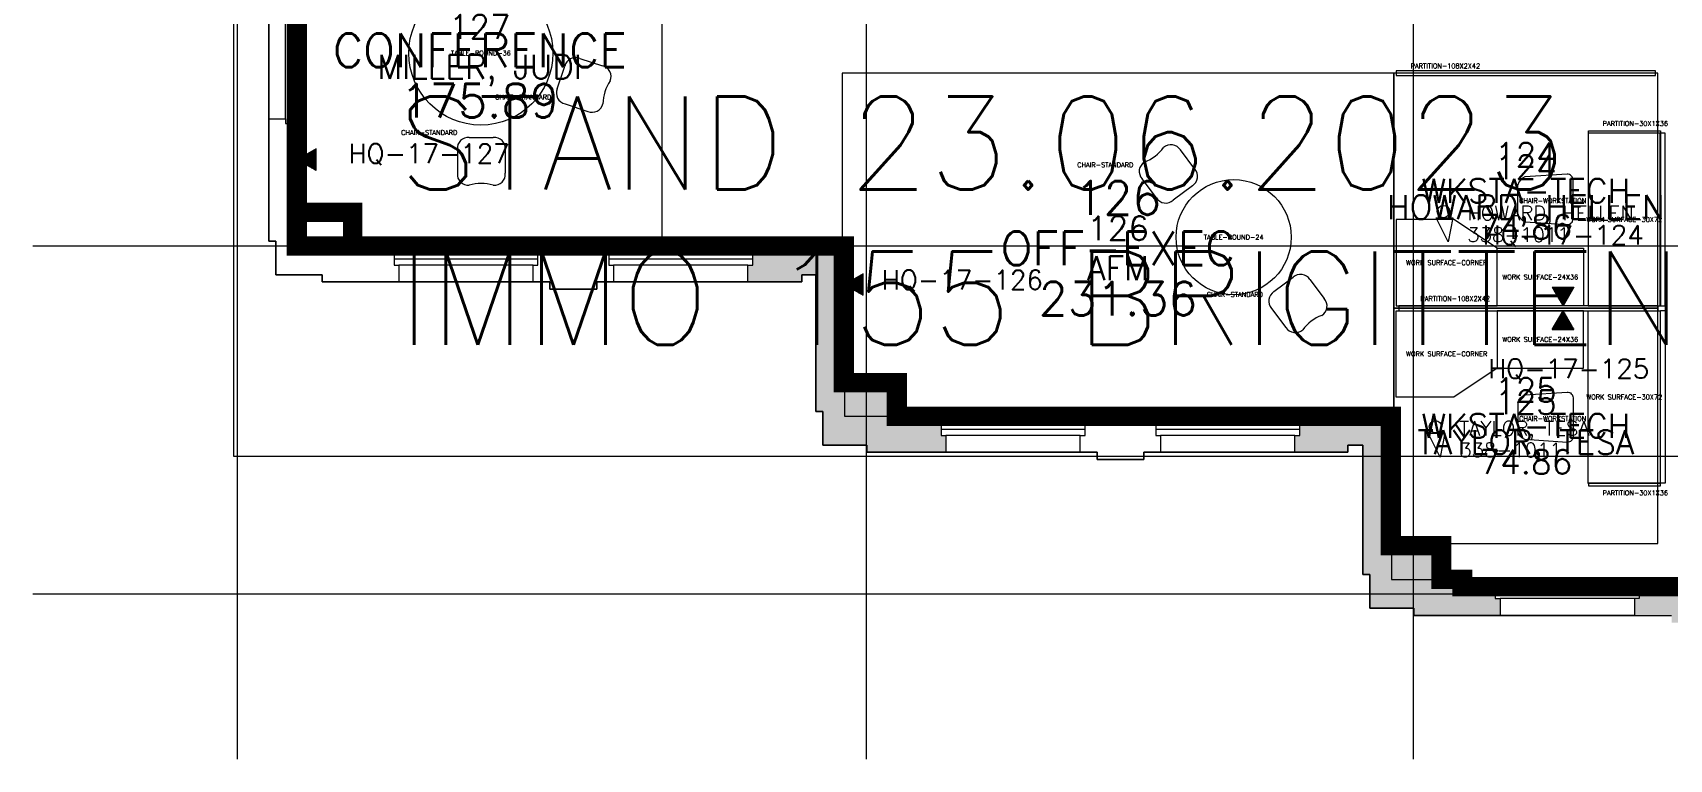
# Model space of a CAD drawing. Extents: x -90 to 4351, y -312 to 2865.
# Drawn here: x -48 to 634, y -312 to -9 of the extents above; entities that cross this region are included whole.
import ezdxf
from ezdxf.enums import TextEntityAlignment as Align

# ---------------------------------------------------------------- set-up
doc = ezdxf.new("R2010")
doc.units = 0
doc.header["$LTSCALE"] = 120
doc.header["$MEASUREMENT"] = 0
doc.layers.get('0').update_dxf_attribs({"linetype": 'CONTINUOUS'})
for name, color, linetype in [('Added', 3, 'CONTINUOUS'), ('Deleted', 1, 'CONTINUOUS'), ('PL', 82, 'CONTINUOUS')]:
    doc.layers.add(name, color=color, linetype=linetype)
doc.styles.add('ASSETTEXT', font='simplex.shx')
doc.styles.get("Standard").update_dxf_attribs({"font": 'simplex.shx'})

# ---------------------------------------------------------------- blocks, each defined once
blk = doc.blocks.new('WNH')
for p, q in [((-2, 5), (58, 5)), ((-2, 2.5), (58, 2.5)), ((0, 0), (56, 0))]:
    blk.add_line(p, q)
at = {"layer": 'PL'}
blk.add_line((0, -7), (56, -7), dxfattribs=at)
blk = doc.blocks.new('SC')
for p, q in [((0.026902, 14.947733), (0.026902, 5)), ((5, 19.947733), (15, 19.947733)), ((20, 14.947733), (20, 5))]:
    blk.add_line(p, q)
for centre, radius, start, end in [((4.607986, 15.364468), 4.6, 85.111302, 185.197803), ((15.419135, 15.366868), 4.6, 354.772172, 95.227828), ((4.607986, 4.583266), 4.6, 174.802197, 274.888698), ((10.051231, -16.983642), 17.718889, 73.849775, 106.563395), ((15.419135, 4.580865), 4.6, 264.772172, 5.227828)]:
    blk.add_arc(centre, radius, start, end)
blk = doc.blocks.new('RTBL5')
blk.add_circle((0, 0), 30)
blk = doc.blocks.new('RTBL4')
blk.add_circle((23.630505, 24.796866), 24)
blk = doc.blocks.new('CWSURF')
blk.add_lwpolyline([(24, 36), (0, 36), (0, 0), (42, 0), (42, 24)], close=True)
blk = doc.blocks.new('CHAIR')
blk.add_lwpolyline([(-6.087272, 11.499599, 0.234283), (-9.327464, 8.599554), (-10.501149, -9.063947, 0.418572), (-8.101414, -11.4996), (8.101414, -11.4996, 0.418572), (10.501149, -9.063947), (9.327464, 8.599554, 0.234283), (6.087272, 11.499599, 0.234283)], format="xyb")
blk.add_lwpolyline([(-6.087273, 11.4996), (6.087273, 11.4996)])
blk = doc.blocks.new('UNIT')
blk.add_lwpolyline([(0, 0), (1, 0), (1, 1), (0, 1)], close=True)
blk = doc.blocks.new('WSURF')
for p, q in [((0, 1), (0, 0)), ((1, 1), (0, 1)), ((1, 0), (1, 1)), ((0, 0), (1, 0))]:
    blk.add_line(p, q)
blk = doc.blocks.new('PERSON')
blk.add_lwpolyline([(-8, 0), (-13, 10), (-6, 10), (-8, 0)])
blk.add_circle((-9.918655, 12.655), 2.586836)
blk = doc.blocks.new('OUTLETW')
for p, q in [((7.79, 4.5), (0, 0)), ((7.79, -4.5), (0, 0)), ((0.19, 0.11), (7.79, 0.11)), ((0.57, 0.33), (7.79, 0.33)), ((0.95, 0.55), (7.79, 0.55)), ((1.33, 0.77), (7.79, 0.77)), ((1.72, 0.99), (7.79, 0.99)), ((2.1, 1.21), (7.79, 1.21)), ((2.48, 1.43), (7.79, 1.43)), ((2.86, 1.65), (7.79, 1.65)), ((3.24, 1.87), (7.79, 1.87)), ((3.62, 2.09), (7.79, 2.09)), ((4, 2.31), (7.79, 2.31)), ((4.38, 2.53), (7.79, 2.53)), ((4.76, 2.75), (7.79, 2.75)), ((5.15, 2.97), (7.79, 2.97)), ((5.53, 3.19), (7.79, 3.19)), ((5.91, 3.41), (7.79, 3.41)), ((6.29, 3.63), (7.79, 3.63)), ((6.67, 3.85), (7.79, 3.85)), ((7.05, 4.07), (7.79, 4.07)), ((7.43, 4.29), (7.79, 4.29)), ((7.79, -4.5), (7.79, 4.5)), ((0.19, -0.11), (7.79, -0.11)), ((0.57, -0.33), (7.79, -0.33)), ((0.95, -0.55), (7.79, -0.55)), ((1.33, -0.77), (7.79, -0.77)), ((1.72, -0.99), (7.79, -0.99)), ((2.1, -1.21), (7.79, -1.21)), ((2.48, -1.43), (7.79, -1.43)), ((2.86, -1.65), (7.79, -1.65)), ((3.24, -1.87), (7.79, -1.87)), ((3.62, -2.09), (7.79, -2.09)), ((4, -2.31), (7.79, -2.31)), ((4.38, -2.53), (7.79, -2.53)), ((4.76, -2.75), (7.79, -2.75)), ((5.15, -2.97), (7.79, -2.97)), ((5.53, -3.19), (7.79, -3.19)), ((5.91, -3.41), (7.79, -3.41)), ((6.29, -3.63), (7.79, -3.63)), ((6.67, -3.85), (7.79, -3.85)), ((7.05, -4.07), (7.79, -4.07)), ((7.43, -4.29), (7.79, -4.29))]:
    blk.add_line(p, q)
blk = doc.blocks.new('PART')
for p, q in [((1, 2), (0, 2)), ((0, 2), (0, 0)), ((1, 0), (1, 2)), ((0, 0), (1, 0))]:
    blk.add_line(p, q)

msp = doc.modelspace()

# ---------------------------------------------------------------- hatches: boundary and pattern name
at = {"layer": 'Deleted'}
for points in [[(321.2, -169.02), (321.2, -172.02), (330.7, -172.02), (330.7, -177.02), (332.7, -177.02), (332.7, -184.02), (299.7, -184.02), (299.7, -181.02), (281.45, -181.02), (281.45, -167.02), (278.45, -167.02), (278.45, -110.02), (272.7, -110.02), (272.7, -113.02), (250.2, -113.02), (250.2, -106.02), (252.2, -106.02), (252.2, -101.02), (259.45, -101.02), (259.45, -98.02), (290.45, -98.02), (290.45, -155.02), (312.45, -155.02), (312.45, -169.02)], [(486.95, -169.02), (518.45, -169.02), (518.45, -223.02), (539.45, -223.02), (539.45, -237.02), (548.2, -237.02), (548.2, -240.02), (561.7, -240.02), (561.7, -245.02), (563.7, -245.02), (563.7, -252.02), (527.7, -252.02), (527.7, -249.02), (509.45, -249.02), (509.45, -235.02), (506.45, -235.02), (506.45, -181.02), (500.2, -181.02), (500.2, -184.02), (478.2, -184.02), (478.2, -177.02), (480.2, -177.02), (480.2, -172.02), (486.95, -172.02)]]:
    msp.add_hatch(color=256, dxfattribs=at).paths.add_polyline_path(points)
h = msp.add_hatch(color=256, dxfattribs=at)
h.paths.add_polyline_path([(655.7, -243.02), (655.7, -240.02), (621.7, -240.02), (621.7, -245.02), (619.7, -245.02), (619.7, -252.02), (635.2, -252.02), (635.2, -255.02), (671.2, -255.02), (671.2, -248.02), (669.2, -248.02), (669.2, -243.02)])
h.paths.add_polyline_path([(769.45, -243.02), (769.45, -223.02), (741.45, -223.02), (741.45, -243.02), (729.2, -243.02), (729.2, -248.02), (727.2, -248.02), (727.2, -255.02), (741.45, -255.02), (741.45, -258.02), (769.45, -258.02), (769.45, -255.02), (783.7, -255.02), (783.7, -248.02), (781.7, -248.02), (781.7, -243.02)])

# ---------------------------------------------------------------- linework, layer by layer
at = {"layer": 'Added'}
msp.add_lwpolyline([(35.82, -185.65), (4350.51, -185.65), (4350.51, 2865.44), (35.82, 2865.44)], close=True, dxfattribs=at)
at = {"layer": 'Deleted'}
for p, q in [((37.37, 744), (37.37, -312)), ((299.45, 744), (299.45, -312)), ((527.45, 744), (527.45, -312)), ((62.45, 12.98), (62.45, -47.02)), ((50.45, -96.02), (50.45, -45.02)), ((50.45, -45.02), (57.45, -45.02)), ((50.45, -96.02), (50.45, -45.02)), ((50.45, -45.02), (57.45, -45.02)), ((57.45, -45.02), (57.45, -47.02)), ((57.45, -45.02), (57.45, -47.02)), ((57.45, -47.02), (62.45, -47.02)), ((57.45, -47.02), (62.45, -47.02)), ((62.45, -47.02), (62.45, -84.02)), ((62.45, -47.02), (62.45, -84.02)), ((62.45, -84.02), (85.45, -84.02)), ((62.45, -84.02), (85.45, -84.02)), ((85.45, -84.02), (85.45, -98.02)), ((85.45, -84.02), (85.45, -98.02)), ((-47.89, -98), (1566.19, -98)), ((53.45, -96.02), (50.45, -96.02)), ((53.45, -96.02), (50.45, -96.02)), ((53.45, -110.02), (53.45, -96.02)), ((53.45, -110.02), (53.45, -96.02)), ((85.45, -98.02), (94.2, -98.02)), ((85.45, -98.02), (94.2, -98.02)), ((94.2, -98.02), (94.2, -101.02)), ((94.2, -98.02), (94.2, -101.02)), ((94.2, -101.02), (102.7, -101.02)), ((94.2, -101.02), (102.7, -101.02)), ((102.7, -101.02), (162.7, -101.02)), ((102.7, -101.02), (102.7, -106.02)), ((102.7, -101.02), (102.7, -106.02)), ((162.7, -106.02), (162.7, -101.02)), ((162.7, -101.02), (192.2, -101.02)), ((162.7, -106.02), (162.7, -101.02)), ((162.7, -101.02), (192.2, -101.02)), ((192.2, -101.02), (252.2, -101.02)), ((192.2, -101.02), (192.2, -106.02)), ((192.2, -101.02), (192.2, -106.02)), ((252.2, -106.02), (252.2, -101.02)), ((252.2, -101.02), (259.45, -101.02)), ((252.2, -106.02), (252.2, -101.02)), ((252.2, -101.02), (259.45, -101.02)), ((259.45, -101.02), (259.45, -98.02)), ((259.45, -98.02), (290.45, -98.02)), ((259.45, -101.02), (259.45, -98.02)), ((259.45, -98.02), (290.45, -98.02)), ((290.45, -98.02), (290.45, -155.02)), ((290.45, -98.02), (290.45, -155.02)), ((102.7, -106.02), (104.7, -106.02)), ((102.7, -106.02), (104.7, -106.02)), ((104.7, -106.02), (104.7, -113.02)), ((104.7, -106.02), (104.7, -113.02)), ((160.7, -113.02), (160.7, -106.02)), ((160.7, -106.02), (162.7, -106.02)), ((160.7, -113.02), (160.7, -106.02)), ((160.7, -106.02), (162.7, -106.02)), ((192.2, -106.02), (194.2, -106.02)), ((192.2, -106.02), (194.2, -106.02)), ((194.2, -106.02), (194.2, -113.02)), ((194.2, -106.02), (194.2, -113.02)), ((250.2, -113.02), (250.2, -106.02)), ((250.2, -106.02), (252.2, -106.02)), ((250.2, -113.02), (250.2, -106.02)), ((250.2, -106.02), (252.2, -106.02)), ((72.7, -110.02), (53.45, -110.02)), ((72.7, -110.02), (53.45, -110.02)), ((72.7, -113.02), (72.7, -110.02)), ((72.7, -113.02), (72.7, -110.02)), ((104.7, -113.02), (72.7, -113.02)), ((104.7, -113.02), (72.7, -113.02)), ((167.7, -113.02), (160.7, -113.02)), ((167.7, -113.02), (160.7, -113.02)), ((167.7, -116.02), (167.7, -113.02)), ((167.7, -116.02), (167.7, -113.02)), ((194.2, -113.02), (187.2, -113.02)), ((187.2, -113.02), (187.2, -116.02)), ((194.2, -113.02), (187.2, -113.02)), ((187.2, -113.02), (187.2, -116.02)), ((272.7, -113.02), (250.2, -113.02)), ((272.7, -113.02), (250.2, -113.02)), ((278.45, -110.02), (272.7, -110.02)), ((272.7, -110.02), (272.7, -113.02)), ((278.45, -110.02), (272.7, -110.02)), ((272.7, -110.02), (272.7, -113.02)), ((278.45, -167.02), (278.45, -110.02)), ((278.45, -167.02), (278.45, -110.02)), ((187.2, -116.02), (167.7, -116.02)), ((187.2, -116.02), (167.7, -116.02)), ((290.45, -155.02), (312.45, -155.02)), ((290.45, -155.02), (312.45, -155.02)), ((312.45, -155.02), (312.45, -169.02)), ((312.45, -155.02), (312.45, -169.02)), ((281.45, -167.02), (278.45, -167.02)), ((281.45, -167.02), (278.45, -167.02)), ((281.45, -181.02), (281.45, -167.02)), ((281.45, -181.02), (281.45, -167.02)), ((312.45, -169.02), (321.2, -169.02)), ((312.45, -169.02), (321.2, -169.02)), ((321.2, -169.02), (321.2, -172.02)), ((321.2, -169.02), (321.2, -172.02)), ((486.95, -172.02), (486.95, -169.02)), ((486.95, -169.02), (518.45, -169.02)), ((486.95, -172.02), (486.95, -169.02)), ((486.95, -169.02), (518.45, -169.02)), ((518.45, -169.02), (518.45, -223.02)), ((518.45, -169.02), (518.45, -223.02)), ((321.2, -172.02), (330.7, -172.02)), ((321.2, -172.02), (330.7, -172.02)), ((330.7, -172.02), (390.7, -172.02)), ((330.7, -172.02), (330.7, -177.02)), ((330.7, -172.02), (330.7, -177.02)), ((330.7, -177.02), (332.7, -177.02)), ((330.7, -177.02), (332.7, -177.02)), ((332.7, -177.02), (332.7, -184.02)), ((332.7, -177.02), (332.7, -184.02)), ((388.7, -184.02), (388.7, -177.02)), ((388.7, -177.02), (390.7, -177.02)), ((388.7, -184.02), (388.7, -177.02)), ((388.7, -177.02), (390.7, -177.02)), ((390.7, -177.02), (390.7, -172.02)), ((390.7, -172.02), (420.2, -172.02)), ((390.7, -177.02), (390.7, -172.02)), ((390.7, -172.02), (420.2, -172.02)), ((420.2, -172.02), (480.2, -172.02)), ((420.2, -172.02), (420.2, -177.02)), ((420.2, -172.02), (420.2, -177.02)), ((420.2, -177.02), (422.2, -177.02)), ((420.2, -177.02), (422.2, -177.02)), ((422.2, -177.02), (422.2, -184.02)), ((422.2, -177.02), (422.2, -184.02)), ((478.2, -184.02), (478.2, -177.02)), ((478.2, -177.02), (480.2, -177.02)), ((478.2, -184.02), (478.2, -177.02)), ((478.2, -177.02), (480.2, -177.02)), ((480.2, -177.02), (480.2, -172.02)), ((480.2, -172.02), (486.95, -172.02)), ((480.2, -177.02), (480.2, -172.02)), ((480.2, -172.02), (486.95, -172.02)), ((299.7, -181.02), (281.45, -181.02)), ((299.7, -181.02), (281.45, -181.02)), ((299.7, -184.02), (299.7, -181.02)), ((299.7, -184.02), (299.7, -181.02)), ((332.7, -184.02), (299.7, -184.02)), ((332.7, -184.02), (299.7, -184.02)), ((395.7, -184.02), (388.7, -184.02)), ((395.7, -184.02), (388.7, -184.02)), ((395.7, -187.02), (395.7, -184.02)), ((395.7, -187.02), (395.7, -184.02)), ((422.2, -184.02), (415.2, -184.02)), ((415.2, -184.02), (415.2, -187.02)), ((422.2, -184.02), (415.2, -184.02)), ((415.2, -184.02), (415.2, -187.02)), ((500.2, -184.02), (478.2, -184.02)), ((500.2, -184.02), (478.2, -184.02)), ((506.45, -181.02), (500.2, -181.02)), ((500.2, -181.02), (500.2, -184.02)), ((506.45, -181.02), (500.2, -181.02)), ((500.2, -181.02), (500.2, -184.02)), ((506.45, -235.02), (506.45, -181.02)), ((506.45, -235.02), (506.45, -181.02)), ((415.2, -187.02), (395.7, -187.02)), ((415.2, -187.02), (395.7, -187.02)), ((518.45, -223.02), (539.45, -223.02)), ((518.45, -223.02), (539.45, -223.02)), ((539.45, -223.02), (539.45, -237.02)), ((539.45, -223.02), (539.45, -237.02)), ((509.45, -235.02), (506.45, -235.02)), ((509.45, -235.02), (506.45, -235.02)), ((509.45, -249.02), (509.45, -235.02)), ((509.45, -249.02), (509.45, -235.02)), ((539.45, -237.02), (548.2, -237.02)), ((539.45, -237.02), (548.2, -237.02)), ((548.2, -237.02), (548.2, -240.02)), ((548.2, -237.02), (548.2, -240.02)), ((-47.89, -243), (1566.19, -243)), ((548.2, -240.02), (561.7, -240.02)), ((548.2, -240.02), (561.7, -240.02)), ((561.7, -240.02), (621.7, -240.02)), ((561.7, -240.02), (561.7, -245.02)), ((561.7, -240.02), (561.7, -245.02)), ((561.7, -245.02), (563.7, -245.02)), ((561.7, -245.02), (563.7, -245.02)), ((563.7, -245.02), (563.7, -252.02)), ((563.7, -245.02), (563.7, -252.02)), ((621.7, -245.02), (619.7, -245.02)), ((619.7, -245.02), (619.7, -252.02)), ((621.7, -245.02), (619.7, -245.02)), ((619.7, -245.02), (619.7, -252.02)), ((655.7, -240.02), (621.7, -240.02)), ((621.7, -240.02), (621.7, -245.02)), ((655.7, -240.02), (621.7, -240.02)), ((621.7, -240.02), (621.7, -245.02)), ((527.7, -249.02), (509.45, -249.02)), ((527.7, -249.02), (509.45, -249.02)), ((527.7, -252.02), (527.7, -249.02)), ((527.7, -252.02), (527.7, -249.02)), ((563.7, -252.02), (527.7, -252.02)), ((563.7, -252.02), (527.7, -252.02)), ((619.7, -252.02), (635.2, -252.02)), ((619.7, -252.02), (635.2, -252.02))]:
    msp.add_line(p, q, dxfattribs=at)
for points in [[(62.45, 79.98), (62.45, -98.02), (94.2, -98.02), (94.2, -101.02), (259.45, -101.02), (259.45, -98.02), (290.45, -98.02), (290.45, -169.02), (321.2, -169.02), (321.2, -172.02), (486.95, -172.02), (486.95, -169.02), (518.45, -169.02), (518.45, -237.02), (548.2, -237.02), (548.2, -240.02), (655.7, -240.02)], [(755.09, -240.02), (547.75, -240.02), (547.75, -237.02), (539, -237.02), (539, -223.02), (518, -223.02), (518, -169.02), (312, -169.02), (312, -155.02), (290, -155.02), (290, -98.02), (62, -98.02), (62, 55.98)], [(755.53, -240), (548.2, -240), (548.2, -237), (539.45, -237), (539.45, -223), (518.45, -223), (518.45, -169), (312.45, -169), (312.45, -155), (290.45, -155), (290.45, -98), (62.45, -98), (62.45, 56)], [(50.45, 52.98), (50.45, -96.02), (53.45, -96.02), (53.45, -110.02), (72.7, -110.02), (72.7, -113.02), (167.7, -113.02), (167.7, -116.02), (187.2, -116.02), (187.2, -113.02), (272.7, -113.02), (272.7, -110.02), (278.45, -110.02), (278.45, -167.02), (281.45, -167.02), (281.45, -181.02), (299.7, -181.02), (299.7, -184.02), (395.7, -184.02), (395.7, -187.02), (415.2, -187.02), (415.2, -184.02), (500.2, -184.02), (500.2, -181.02), (506.45, -181.02), (506.45, -235.02), (509.45, -235.02), (509.45, -249.02), (527.7, -249.02), (527.7, -252.02), (635.2, -252.02)]]:
    msp.add_lwpolyline(points, dxfattribs=at)
for points in [[(214.45, 67.98), (84.45, 67.98), (84.45, 55.98), (62.45, 55.98), (62.45, -98.02), (94.2, -98.02), (94.2, -101.02), (214.45, -101.02)], [(289.45, -26.02), (289.45, -98.02), (290.45, -98.02), (290.45, -169.02), (321.2, -169.02), (321.2, -172.02), (486.95, -172.02), (486.95, -169.02), (519.45, -169.02), (519.45, -124.02), (519.45, -26.02)], [(629.45, -26.02), (519.45, -26.02), (519.45, -124.02), (629.45, -124.02)], [(519.45, -124.02), (519.45, -222.02), (629.45, -222.02), (629.45, -124.02)]]:
    msp.add_lwpolyline(points, close=True, dxfattribs=at)
at = {"layer": 'Deleted', "const_width": 8}
for points in [[(755.09, -240.02), (547.75, -240.02), (547.75, -237.02), (539, -237.02), (539, -223.02), (518, -223.02), (518, -169.02), (312, -169.02), (312, -155.02), (290, -155.02), (290, -98.02), (62, -98.02), (62, 55.98)], [(755.53, -240), (548.2, -240), (548.2, -237), (539.45, -237), (539.45, -223), (518.45, -223), (518.45, -169), (312.45, -169), (312.45, -155), (290.45, -155), (290.45, -98), (62.45, -98), (62.45, 56)], [(62.45, 55.98), (62.45, -84.02), (85.45, -84.02), (85.45, -98), (290.45, -98.02), (290.45, -155.02), (312.45, -155.02), (312.45, -169.02), (518.45, -169.02), (518.45, -223.02), (539.45, -223.02), (539.45, -237.02), (548.2, -237.02), (548.2, -240.02), (755, -240.02)], [(62.45, 55.98), (62.45, -84.02), (85.45, -84.02), (85.45, -98), (290.45, -98.02), (290.45, -155.02), (312.45, -155.02), (312.45, -169.02), (518.45, -169.02), (518.45, -223.02), (539.45, -223.02), (539.45, -237.02), (548.2, -237.02), (548.2, -240.02), (755, -240.02)]]:
    msp.add_lwpolyline(points, dxfattribs=at)

# ---------------------------------------------------------------- block references
at = {"layer": 'Deleted', "xscale": -1}
for name, p, rotation in [('WNH', (57.45, -45.02), 270), ('OUTLETW', (589.96, -123.02), 270), ('CWSURF', (520.45, -125.02), 180), ('CHAIR', (582.61, -169.42), 90)]:
    msp.add_blockref(name, p, dxfattribs=dict(at, rotation=rotation))
at = {"layer": 'Deleted'}
for name, p in [('RTBL5', (138.88, -17.64)), ('SC', (129.07, -72.74)), ('OUTLETW', (62.45, -62.05)), ('PERSON', (550, -96.35)), ('CWSURF', (520.45, -123.02)), ('OUTLETW', (290.45, -114.1)), ('PERSON', (546.68, -186.06))]:
    msp.add_blockref(name, p, dxfattribs=at)
for name, p, rotation in [('SC', (188.18, -43.5), 72), ('SC', (427.45, -54.02), 217), ('CHAIR', (582.61, -78.61), 90), ('RTBL4', (477.45, -118.02), 90), ('SC', (477.45, -136.02), 37), ('OUTLETW', (589.96, -125.02), 270)]:
    msp.add_blockref(name, p, dxfattribs=dict(at, rotation=rotation))
for name, p, xscale, yscale, zscale in [('UNIT', (520.45, -27.02), 108, 2, 42), ('WSURF', (600.45, -123.02), 30, 72, 30), ('WSURF', (562.45, -99.02), 36, -24, 36), ('UNIT', (521.55, -125.02), 108, 2, 42), ('PART', (630.55, -124.98), 2, -36, 2), ('PART', (630.55, -196.98), -30, -0.5, 30)]:
    msp.add_blockref(name, p, dxfattribs=dict(at, xscale=xscale, yscale=yscale, zscale=zscale))
at = {"layer": 'Deleted', "rotation": 180}
for name, p, xscale, yscale, zscale in [('PART', (630.55, -51.02), 30, -0.5, 30), ('PART', (630.55, -123.02), -2, -36, 2), ('WSURF', (562.45, -149.02), -36, -24, 36), ('WSURF', (600.45, -125.02), -30, 72, 30)]:
    msp.add_blockref(name, p, dxfattribs=dict(at, xscale=xscale, yscale=yscale, zscale=zscale))
at = {"layer": 'Deleted', "xscale": -1}
for p in [(160.7, -106.02), (250.2, -106.02), (388.7, -177.02), (478.2, -177.02), (619.7, -245.02)]:
    msp.add_blockref('WNH', p, dxfattribs=at)

# ---------------------------------------------------------------- texts
at = {"layer": 'Added', "insert": (104.38, -35.77), "char_height": 38.7789, "attachment_point": 1}
msp.add_mtext_dynamic_manual_height_columns('STAND 23.06.2023\\PIMMO 155 BRIGITTENAU, KG', width=3734.096, gutter_width=1.25, heights=[-112.43], dxfattribs=at)
at = {"layer": 'Deleted', "style": 'ASSETTEXT'}
for s, height, p in [('CONFERENCE', 14, (138.45, -23.52)), ('TABLE-ROUND-36', 2, (138.88, -18.64)), ('175.89', 14, (138.45, -44.52)), ('HQ-17-127', 8, (117.28, -63.51)), ('124', 10, (574.45, -65.02)), ('126', 14, (404.45, -85.02)), ('WKSTA-TECH', 10, (574.45, -80.02)), ('74.86', 10, (574.45, -95.02)), ('WORK SURFACE-30X72', 2, (615.45, -88.02)), ('OFF-EXEC', 14, (404.45, -106.02)), ('TABLE-ROUND-24', 2, (452.65, -95.39)), ('HQ-17-124', 8, (589.95, -97.46)), ('HQ-17-126', 8, (339.55, -116.17)), ('WORK SURFACE-CORNER', 2, (541.45, -106.02)), ('231.36', 14, (404.45, -127.02)), ('WORK SURFACE-24X36', 2, (580.45, -112.02)), ('WORK SURFACE-24X36', 2, (580.45, -138.02)), ('WORK SURFACE-CORNER', 2, (541.45, -144.02)), ('HQ-17-125', 8, (592.29, -153.18)), ('125', 10, (574.45, -163.02)), ('WORK SURFACE-30X72', 2, (615.45, -162.02)), ('WKSTA-TECH', 10, (574.45, -178.02)), ('74.86', 10, (574.45, -193.02))]:
    msp.add_text(s, height=height, dxfattribs=at).set_placement(p, align=Align.CENTER)
for s, p in [('PARTITION-108X2X42', (555.4, -24)), ('CHAIR-STANDARD', (168.24, -37.01)), ('PARTITION-30X1X36', (633.7, -48)), ('CHAIR-STANDARD', (129.08, -51.77)), ('CHAIR-STANDARD', (410.85, -65.25)), ('CHAIR-WORKSTATION', (599.6, -80.18)), ('CHAIR-STANDARD', (464.84, -119.27)), ('PARTITION-108X2X42', (559.5, -121)), ('CHAIR-WORKSTATION', (599.6, -171)), ('PARTITION-30X1X36', (633.7, -201.97))]:
    msp.add_text(s, height=2, dxfattribs=at).set_placement(p, align=Align.RIGHT)
for s, p in [('HOWARD, HELLEN', (550, -87.35)), ('338-1011', (550, -96.35)), ('TAYLOR, TESA', (546.68, -177.06)), ('338-1011', (546.68, -186.06))]:
    msp.add_text(s, height=6, dxfattribs=at).set_placement(p)
at = {"layer": 'Deleted', "char_height": 10, "attachment_point": 5, "style": 'ASSETTEXT'}
for s, insert, width in [('127\\PMILLER, JUDI', (138.45, -16.52), 169), ('124\\PHOWARD, HELLEN', (574.45, -75.02), 110), ('126\\PAFM', (404.45, -99.02), 230), ('125\\PTAYLOR, TESA', (574.45, -173.02), 110)]:
    msp.add_mtext(s, dxfattribs=dict(at, insert=insert, width=width))

doc.saveas('drawing.dxf')
